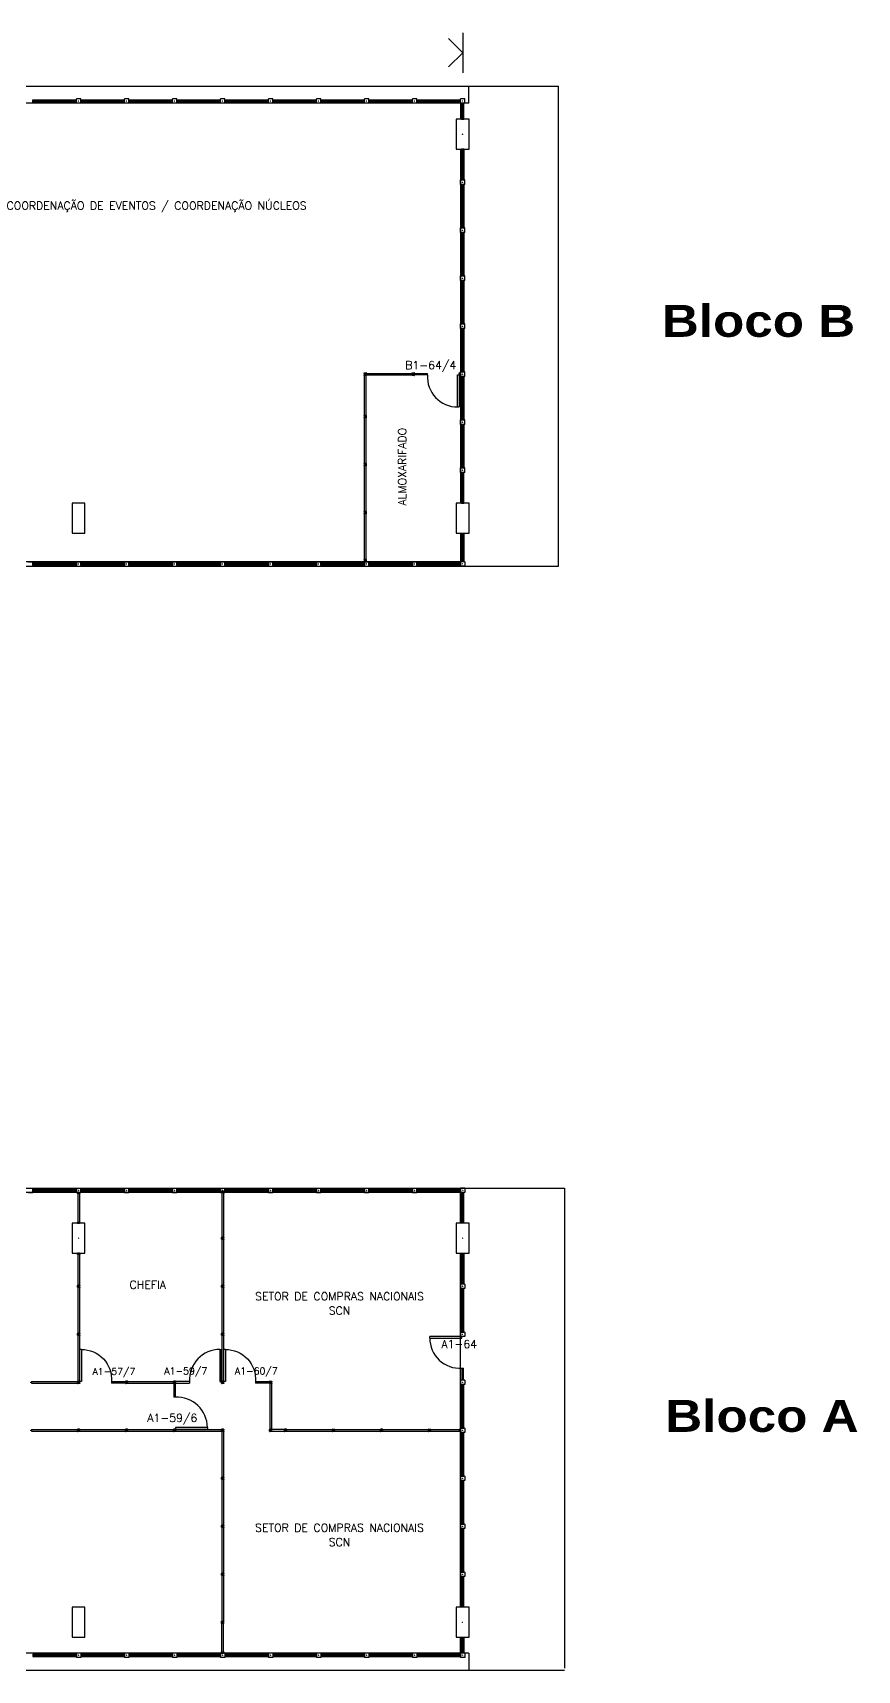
# Model space of a CAD drawing. Extents: x 297.6 to 386.7, y 146.5 to 187.4.
# Drawn here: x 366.1 to 386.7, y 146.48 to 187.41 of the extents above; entities that cross this region are included whole.
import ezdxf
from ezdxf.enums import TextEntityAlignment as Align

# ---------------------------------------------------------------- set-up
doc = ezdxf.new("R2010")
doc.units = 0
doc.header["$MEASUREMENT"] = 0
doc.layers.get('0').update_dxf_attribs({"linetype": 'CONTINUOUS'})
for name, color, linetype in [('DIV', 2, 'CONTINUOUS'), ('ESPECIFICAÇÕES', 2, 'CONTINUOUS'), ('ESQ', 1, 'CONTINUOUS'), ('PILAR', 3, 'CONTINUOUS'), ('PISO', 1, 'CONTINUOUS'), ('PORTA', 2, 'CONTINUOUS'), ('TEXTO', 2, 'CONTINUOUS'), ('TEXTO-CENTRODECUSTO', 2, 'CONTINUOUS'), ('TEXTO-ENDEREÇO', 2, 'CONTINUOUS')]:
    doc.layers.add(name, color=color, linetype=linetype)
doc.styles.add('ARIAL', font='')
doc.styles.add('UNB-100', font='simplex.shx', dxfattribs={"height": 0.2})
doc.styles.add('UNB-100-1', font='simplex.shx', dxfattribs={"height": 0.2})
doc.styles.get('ARIAL').set_extended_font_data('Arial Black')

# ---------------------------------------------------------------- blocks, each defined once
blk = doc.blocks.new('DIVI12')
for p, q in [((-0.004, 0), (0.004, 0)), ((0, 0.004), (0, -0.004)), ((0.025, 0.02), (0.025, -0.02)), ((0.025, 0.02), (1.175, 0.02)), ((1.175, 0.02), (1.175, -0.02)), ((1.204, 0), (1.196, 0)), ((1.2, 0.004), (1.2, -0.004)), ((0.025, -0.02), (1.175, -0.02))]:
    blk.add_line(p, q)
blk = doc.blocks.new('IMONT')
for p, q in [((0, 0.025), (0.02, 0.025)), ((0, 0.025), (0, -0.025)), ((0.02, 0.02), (0.005, 0.02)), ((0.005, 0.02), (0.005, -0.02)), ((0.02, 0.03), (0.02, 0.025)), ((0.02, 0.03), (0.03, 0.03)), ((0.02, -0.02), (0.02, 0.02)), ((0.025, 0.02), (0.025, -0.02)), ((0.025, 0.02), (0.03, 0.02)), ((0.03, 0.03), (0.03, 0.02)), ((0.02, -0.025), (0, -0.025)), ((0.005, -0.02), (0.02, -0.02)), ((0.02, -0.03), (0.02, -0.025)), ((0.03, -0.03), (0.02, -0.03)), ((0.025, -0.02), (0.03, -0.02)), ((0.03, -0.02), (0.03, -0.03))]:
    blk.add_line(p, q)
blk = doc.blocks.new('MONT')
for p, q in [((-0.03, 0.03), (-0.03, 0.02)), ((-0.02, 0.03), (-0.03, 0.03)), ((-0.03, 0.02), (-0.025, 0.02)), ((-0.025, -0.02), (-0.025, 0.02)), ((-0.02, 0.025), (-0.02, 0.03)), ((-0.02, 0.025), (0.02, 0.025)), ((0.02, 0.02), (-0.02, 0.02)), ((-0.02, 0.02), (-0.02, -0.02)), ((-0.004, 0), (0.004, 0)), ((0, 0.004), (0, -0.004)), ((0.02, 0.03), (0.02, 0.025)), ((0.02, 0.03), (0.03, 0.03)), ((0.02, -0.02), (0.02, 0.02)), ((0.025, 0.02), (0.025, -0.02)), ((0.025, 0.02), (0.03, 0.02)), ((0.03, 0.03), (0.03, 0.02)), ((-0.025, -0.02), (-0.03, -0.02)), ((-0.03, -0.02), (-0.03, -0.03)), ((-0.03, -0.03), (-0.02, -0.03)), ((-0.02, -0.02), (0.02, -0.02)), ((0.02, -0.025), (-0.02, -0.025)), ((-0.02, -0.03), (-0.02, -0.025)), ((0.02, -0.03), (0.02, -0.025)), ((0.03, -0.03), (0.02, -0.03)), ((0.025, -0.02), (0.03, -0.02)), ((0.03, -0.02), (0.03, -0.03))]:
    blk.add_line(p, q)
blk = doc.blocks.new('PDDIV12')
at = {"color": 2}
for p, q in [((-0.07, 0.82), (-0.07, 0.02)), ((-0.03, 0.02), (-0.03, 0.82)), ((-0.825, 0.02), (-1.175, 0.02)), ((-0.825, 0.02), (-0.825, -0.02)), ((-0.07, 0.02), (-0.03, 0.02)), ((-0.01, 0), (0.01, 0)), ((0, -0.01), (0, 0.01)), ((-1.175, -0.02), (-0.825, -0.02))]:
    blk.add_line(p, q, dxfattribs=at)
for p, q in [((-0.07, 0.82), (-0.03, 0.82)), ((-1.2, 0), (-1.21, 0)), ((-1.2, 0.01), (-1.2, -0.01)), ((-1.19, 0), (-1.2, 0)), ((-1.175, 0.02), (-1.175, -0.02))]:
    blk.add_line(p, q)
at = {"color": 1}
blk.add_arc((-0.071, 0.065), 0.755, 89.8981, 183.4171, dxfattribs=at)
blk = doc.blocks.new('PEDIV12')
at = {"linetype": 'Continuous', "xscale": -1}
blk.add_blockref('PDDIV12', (0, 0), dxfattribs=at)
blk = doc.blocks.new('DIVPILAB')
for p, q in [((-0.02, 0.4), (-0.02, 1.175)), ((-0.02, 1.175), (0.02, 1.175)), ((-0.004, 1.2), (0.004, 1.2)), ((0, 1.204), (0, 1.196)), ((0.02, 0.4), (0.02, 1.175)), ((-0.02, 0.4), (-0.02, 0.405)), ((-0.02, 0.4), (0.02, 0.4)), ((-0.004, 0), (0.004, 0)), ((0, -0.004), (0, 0.004)), ((0.02, 0.4), (0.02, 0.405))]:
    blk.add_line(p, q)
blk = doc.blocks.new('MTDIV')
for p, q in [((-0.02, 0.746), (0.02, 0.746)), ((-0.02, 0.025), (-0.02, 0.746)), ((-0.004, 0.771), (0.004, 0.771)), ((0, 0.775), (0, 0.767)), ((0.02, 0.025), (0.02, 0.746)), ((-0.02, 0.025), (0.02, 0.025)), ((-0.004, 0), (0.004, 0)), ((0, -0.004), (0, 0.004))]:
    blk.add_line(p, q)
at = {"linetype": 'Continuous', "rotation": 270}
blk.add_blockref('IMONT', (0, 0.771), dxfattribs=at)
blk = doc.blocks.new('ESQDIV')
at = {"linetype": 'Continuous'}
blk.add_blockref('MTDIV', (0, -0.826), dxfattribs=at)

msp = doc.modelspace()

# ---------------------------------------------------------------- linework, layer by layer
at = {"layer": 'DIV'}
for p, q in [((374.435, 178.856), (374.435, 178.896)), ((374.435, 178.896), (375.585, 178.896)), ((375.58, 178.906), (375.59, 178.906)), ((375.58, 178.896), (375.58, 178.906)), ((375.585, 178.896), (375.58, 178.896)), ((375.585, 178.896), (375.585, 178.856)), ((375.59, 178.906), (375.59, 178.901)), ((375.63, 178.901), (375.59, 178.901)), ((375.59, 178.896), (375.63, 178.896)), ((375.59, 178.856), (375.59, 178.896)), ((375.61, 178.856), (375.61, 178.896)), ((375.63, 178.906), (375.63, 178.901)), ((375.64, 178.906), (375.63, 178.906)), ((375.63, 178.896), (375.63, 178.856)), ((375.635, 178.856), (375.635, 178.896)), ((375.635, 178.896), (375.64, 178.896)), ((375.635, 178.896), (375.96, 178.896)), ((375.64, 178.896), (375.64, 178.906)), ((375.96, 178.856), (375.96, 178.896)), ((374.43, 178.851), (374.39, 178.851)), ((374.39, 177.841), (374.39, 178.851)), ((374.43, 178.851), (374.39, 178.851)), ((374.414, 178.876), (374.406, 178.876)), ((374.406, 178.876), (374.414, 178.876)), ((374.414, 178.876), (374.406, 178.876)), ((374.41, 178.88), (374.41, 178.872)), ((374.41, 178.872), (374.41, 178.88)), ((374.41, 178.88), (374.41, 178.872)), ((374.43, 177.841), (374.43, 178.851)), ((374.435, 178.856), (375.585, 178.856)), ((375.58, 178.856), (375.585, 178.856)), ((375.58, 178.846), (375.58, 178.856)), ((375.59, 178.846), (375.58, 178.846)), ((375.63, 178.856), (375.59, 178.856)), ((375.59, 178.851), (375.63, 178.851)), ((375.59, 178.851), (375.59, 178.846)), ((375.63, 178.851), (375.59, 178.851)), ((375.606, 178.876), (375.614, 178.876)), ((375.614, 178.876), (375.606, 178.876)), ((375.61, 178.872), (375.61, 178.88)), ((375.63, 178.846), (375.63, 178.851)), ((375.63, 178.846), (375.64, 178.846)), ((375.635, 178.856), (375.64, 178.856)), ((375.96, 178.856), (375.635, 178.856)), ((375.64, 178.846), (375.64, 178.856)), ((376.715, 178.056), (376.715, 178.856)), ((376.715, 178.856), (376.755, 178.856)), ((376.755, 178.856), (376.755, 178.056)), ((376.775, 178.876), (376.795, 178.876)), ((376.785, 178.886), (376.785, 178.866)), ((376.844, 178.876), (376.836, 178.876)), ((376.84, 178.88), (376.84, 178.872)), ((374.43, 177.841), (374.39, 177.841)), ((374.43, 177.791), (374.39, 177.791)), ((374.414, 177.816), (374.406, 177.816)), ((374.414, 177.816), (374.406, 177.816)), ((374.41, 177.812), (374.41, 177.82)), ((374.41, 177.82), (374.41, 177.812)), ((376.715, 178.056), (376.755, 178.056)), ((376.844, 177.676), (376.836, 177.676)), ((376.84, 177.68), (376.84, 177.672)), ((374.43, 176.591), (374.39, 176.591)), ((374.414, 176.616), (374.406, 176.616)), ((374.41, 176.62), (374.41, 176.612)), ((376.844, 176.476), (376.836, 176.476)), ((376.84, 176.48), (376.84, 176.472)), ((374.43, 175.391), (374.39, 175.391)), ((374.43, 174.191), (374.39, 174.191)), ((367.24, 158.42), (367.24, 158.412)), ((367.22, 158.391), (367.26, 158.391)), ((367.22, 158.391), (367.22, 157.676)), ((367.236, 158.416), (367.244, 158.416)), ((367.26, 158.391), (367.26, 157.676)), ((367.22, 157.676), (367.26, 157.676)), ((367.22, 157.676), (367.26, 157.676)), ((367.236, 157.651), (367.244, 157.651)), ((367.24, 157.647), (367.24, 157.655)), ((370.86, 157.301), (370.82, 157.301)), ((370.86, 157.301), (370.82, 157.301)), ((370.844, 157.276), (370.836, 157.276)), ((370.84, 157.272), (370.84, 157.28)), ((370.86, 156.101), (370.82, 156.101)), ((370.844, 156.076), (370.836, 156.076)), ((370.84, 156.072), (370.84, 156.08)), ((367.26, 154.901), (367.22, 154.901)), ((367.244, 154.876), (367.236, 154.876)), ((367.24, 154.872), (367.24, 154.88)), ((370.86, 154.901), (370.82, 154.901)), ((370.844, 154.876), (370.836, 154.876)), ((370.84, 154.872), (370.84, 154.88)), ((367.26, 153.701), (367.22, 153.701)), ((367.244, 153.676), (367.236, 153.676)), ((367.24, 153.672), (367.24, 153.68)), ((368.46, 153.701), (368.42, 153.701)), ((368.444, 153.676), (368.436, 153.676)), ((368.44, 153.672), (368.44, 153.68)), ((369.66, 153.701), (369.62, 153.701)), ((369.644, 153.676), (369.636, 153.676)), ((369.64, 153.672), (369.64, 153.68)), ((370.86, 153.701), (370.82, 153.701)), ((370.844, 153.676), (370.836, 153.676)), ((370.84, 153.672), (370.84, 153.68)), ((367.26, 152.501), (367.22, 152.501)), ((367.244, 152.476), (367.236, 152.476)), ((367.24, 152.472), (367.24, 152.48)), ((368.46, 152.501), (368.42, 152.501)), ((368.444, 152.476), (368.436, 152.476)), ((368.44, 152.472), (368.44, 152.48)), ((369.66, 152.501), (369.62, 152.501)), ((369.644, 152.476), (369.636, 152.476)), ((369.64, 152.472), (369.64, 152.48)), ((370.86, 152.501), (370.82, 152.501)), ((370.844, 152.476), (370.836, 152.476)), ((370.84, 152.472), (370.84, 152.48)), ((372.434, 152.501), (372.394, 152.501)), ((372.418, 152.476), (372.41, 152.476)), ((372.414, 152.472), (372.414, 152.48)), ((374.834, 152.501), (374.794, 152.501)), ((374.818, 152.476), (374.81, 152.476)), ((374.814, 152.472), (374.814, 152.48)), ((370.86, 151.301), (370.82, 151.301)), ((370.844, 151.276), (370.836, 151.276)), ((370.84, 151.272), (370.84, 151.28)), ((370.86, 150.101), (370.82, 150.101)), ((370.844, 150.076), (370.836, 150.076)), ((370.84, 150.072), (370.84, 150.08)), ((370.86, 148.901), (370.82, 148.901)), ((370.844, 148.876), (370.836, 148.876)), ((370.84, 148.872), (370.84, 148.88)), ((370.82, 146.93), (370.82, 147.651)), ((370.82, 147.651), (370.86, 147.651)), ((370.82, 147.651), (370.86, 147.651)), ((370.836, 147.676), (370.844, 147.676)), ((370.84, 147.68), (370.84, 147.672)), ((370.86, 146.93), (370.86, 147.651))]:
    msp.add_line(p, q, dxfattribs=at)
at = {"layer": 'DIV', "linetype": 'Continuous'}
for p, q in [((370.82, 157.301), (370.86, 157.301)), ((372.384, 152.496), (372.07, 152.496)), ((372.07, 152.456), (372.384, 152.456))]:
    msp.add_line(p, q, dxfattribs=at)
at = {"layer": 'DIV'}
msp.add_arc((376.714, 178.811), 0.755, 176.5829, 270.1019, dxfattribs=at)
at = {"layer": 'ESQ'}
for p, q in [((366.095, 185.672), (366.095, 185.732)), ((366.095, 185.732), (367.185, 185.732)), ((366.095, 185.712), (367.185, 185.712)), ((366.095, 185.692), (367.185, 185.692)), ((366.095, 185.672), (367.185, 185.672)), ((367.295, 185.757), (367.185, 185.757)), ((367.185, 185.647), (367.185, 185.757)), ((367.185, 185.672), (367.185, 185.732)), ((367.295, 185.647), (367.185, 185.647)), ((367.244, 185.702), (367.236, 185.702)), ((367.236, 185.702), (367.244, 185.702)), ((367.24, 185.698), (367.24, 185.706)), ((367.24, 185.698), (367.24, 185.706)), ((367.295, 185.647), (367.295, 185.757)), ((367.295, 185.732), (368.385, 185.732)), ((367.295, 185.672), (367.295, 185.732)), ((367.295, 185.712), (368.385, 185.712)), ((367.295, 185.692), (368.385, 185.692)), ((367.295, 185.672), (368.385, 185.672)), ((368.495, 185.757), (368.385, 185.757)), ((368.385, 185.647), (368.385, 185.757)), ((368.385, 185.672), (368.385, 185.732)), ((368.495, 185.647), (368.385, 185.647)), ((368.436, 185.702), (368.444, 185.702)), ((368.444, 185.702), (368.436, 185.702)), ((368.44, 185.698), (368.44, 185.706)), ((368.44, 185.698), (368.44, 185.706)), ((368.495, 185.647), (368.495, 185.757)), ((368.495, 185.672), (368.495, 185.732)), ((368.495, 185.732), (369.585, 185.732)), ((368.495, 185.712), (369.585, 185.712)), ((368.495, 185.692), (369.585, 185.692)), ((368.495, 185.672), (369.585, 185.672)), ((369.695, 185.757), (369.585, 185.757)), ((369.585, 185.647), (369.585, 185.757)), ((369.585, 185.672), (369.585, 185.732)), ((369.695, 185.647), (369.585, 185.647)), ((369.644, 185.702), (369.636, 185.702)), ((369.636, 185.702), (369.644, 185.702)), ((369.64, 185.698), (369.64, 185.706)), ((369.64, 185.698), (369.64, 185.706)), ((369.695, 185.647), (369.695, 185.757)), ((369.695, 185.672), (369.695, 185.732)), ((369.695, 185.732), (370.785, 185.732)), ((369.695, 185.712), (370.785, 185.712)), ((369.695, 185.692), (370.785, 185.692)), ((369.695, 185.672), (370.785, 185.672)), ((370.895, 185.757), (370.785, 185.757)), ((370.785, 185.647), (370.785, 185.757)), ((370.785, 185.672), (370.785, 185.732)), ((370.895, 185.647), (370.785, 185.647)), ((370.836, 185.702), (370.844, 185.702)), ((370.844, 185.702), (370.836, 185.702)), ((370.84, 185.698), (370.84, 185.706)), ((370.84, 185.698), (370.84, 185.706)), ((370.895, 185.647), (370.895, 185.757)), ((370.895, 185.672), (370.895, 185.732)), ((370.895, 185.732), (371.985, 185.732)), ((370.895, 185.712), (371.985, 185.712)), ((370.895, 185.692), (371.985, 185.692)), ((370.895, 185.672), (371.985, 185.672)), ((372.095, 185.757), (371.985, 185.757)), ((371.985, 185.647), (371.985, 185.757)), ((371.985, 185.672), (371.985, 185.732)), ((372.095, 185.647), (371.985, 185.647)), ((372.036, 185.702), (372.044, 185.702)), ((372.044, 185.702), (372.036, 185.702)), ((372.04, 185.698), (372.04, 185.706)), ((372.04, 185.698), (372.04, 185.706)), ((372.095, 185.647), (372.095, 185.757)), ((372.095, 185.672), (372.095, 185.732)), ((372.095, 185.732), (373.185, 185.732)), ((372.095, 185.712), (373.185, 185.712)), ((372.095, 185.692), (373.185, 185.692)), ((372.095, 185.672), (373.185, 185.672)), ((373.295, 185.757), (373.185, 185.757)), ((373.185, 185.647), (373.185, 185.757)), ((373.185, 185.672), (373.185, 185.732)), ((373.295, 185.647), (373.185, 185.647)), ((373.244, 185.702), (373.236, 185.702)), ((373.236, 185.702), (373.244, 185.702)), ((373.24, 185.698), (373.24, 185.706)), ((373.24, 185.698), (373.24, 185.706)), ((373.295, 185.647), (373.295, 185.757)), ((373.295, 185.732), (374.385, 185.732)), ((373.295, 185.672), (373.295, 185.732)), ((373.295, 185.712), (374.385, 185.712)), ((373.295, 185.692), (374.385, 185.692)), ((373.295, 185.672), (374.385, 185.672)), ((374.495, 185.757), (374.385, 185.757)), ((374.385, 185.647), (374.385, 185.757)), ((374.385, 185.672), (374.385, 185.732)), ((374.495, 185.647), (374.385, 185.647)), ((374.436, 185.702), (374.444, 185.702)), ((374.444, 185.702), (374.436, 185.702)), ((374.44, 185.698), (374.44, 185.706)), ((374.44, 185.698), (374.44, 185.706)), ((374.495, 185.647), (374.495, 185.757)), ((374.495, 185.732), (375.585, 185.732)), ((374.495, 185.672), (374.495, 185.732)), ((374.495, 185.712), (375.585, 185.712)), ((374.495, 185.692), (375.585, 185.692)), ((374.495, 185.672), (375.585, 185.672)), ((375.695, 185.757), (375.585, 185.757)), ((375.585, 185.647), (375.585, 185.757)), ((375.585, 185.672), (375.585, 185.732)), ((375.695, 185.647), (375.585, 185.647)), ((375.644, 185.702), (375.636, 185.702)), ((375.636, 185.702), (375.644, 185.702)), ((375.64, 185.698), (375.64, 185.706)), ((375.64, 185.698), (375.64, 185.706)), ((375.695, 185.647), (375.695, 185.757)), ((375.695, 185.672), (375.695, 185.732)), ((375.695, 185.732), (376.785, 185.732)), ((375.695, 185.712), (376.785, 185.712)), ((375.695, 185.692), (376.785, 185.692)), ((375.695, 185.672), (376.785, 185.672)), ((376.895, 185.757), (376.785, 185.757)), ((376.785, 185.647), (376.785, 185.757)), ((376.785, 185.672), (376.785, 185.732)), ((376.895, 185.647), (376.785, 185.647)), ((376.81, 185.251), (376.81, 185.647)), ((376.87, 185.647), (376.81, 185.647)), ((376.83, 185.251), (376.83, 185.647)), ((376.844, 185.702), (376.836, 185.702)), ((376.844, 185.702), (376.836, 185.702)), ((376.84, 185.698), (376.84, 185.706)), ((376.84, 185.705), (376.84, 185.698)), ((376.85, 185.251), (376.85, 185.647)), ((376.87, 185.251), (376.87, 185.647)), ((376.895, 185.647), (376.895, 185.757)), ((376.81, 185.251), (376.87, 185.251)), ((376.836, 184.876), (376.844, 184.876)), ((376.844, 184.876), (376.836, 184.876)), ((376.84, 184.88), (376.84, 184.872)), ((376.84, 184.872), (376.84, 184.88)), ((376.81, 184.501), (376.81, 183.731)), ((376.87, 184.501), (376.81, 184.501)), ((376.83, 184.501), (376.83, 183.731)), ((376.85, 184.501), (376.85, 183.731)), ((376.87, 184.501), (376.87, 183.731)), ((376.895, 183.731), (376.785, 183.731)), ((376.785, 183.621), (376.785, 183.731)), ((376.895, 183.621), (376.785, 183.621)), ((376.81, 183.731), (376.87, 183.731)), ((376.81, 183.621), (376.81, 182.531)), ((376.81, 183.621), (376.87, 183.621)), ((376.83, 183.621), (376.83, 182.531)), ((376.836, 183.676), (376.844, 183.676)), ((376.836, 183.676), (376.844, 183.676)), ((376.84, 183.672), (376.84, 183.68)), ((376.84, 183.68), (376.84, 183.672)), ((376.85, 183.621), (376.85, 182.531)), ((376.87, 183.621), (376.87, 182.531)), ((376.895, 183.621), (376.895, 183.731)), ((376.895, 182.531), (376.785, 182.531)), ((376.785, 182.421), (376.785, 182.531)), ((376.895, 182.421), (376.785, 182.421)), ((376.81, 182.531), (376.87, 182.531)), ((376.81, 182.421), (376.81, 181.331)), ((376.81, 182.421), (376.87, 182.421)), ((376.83, 182.421), (376.83, 181.331)), ((376.836, 182.476), (376.844, 182.476)), ((376.836, 182.476), (376.844, 182.476)), ((376.84, 182.472), (376.84, 182.48)), ((376.84, 182.48), (376.84, 182.472)), ((376.85, 182.421), (376.85, 181.331)), ((376.87, 182.421), (376.87, 181.331)), ((376.895, 182.421), (376.895, 182.531)), ((376.895, 181.331), (376.785, 181.331)), ((376.785, 181.221), (376.785, 181.331)), ((376.895, 181.221), (376.785, 181.221)), ((376.81, 181.331), (376.87, 181.331)), ((376.81, 181.221), (376.81, 180.131)), ((376.81, 181.221), (376.87, 181.221)), ((376.83, 181.221), (376.83, 180.131)), ((376.836, 181.276), (376.844, 181.276)), ((376.836, 181.276), (376.844, 181.276)), ((376.84, 181.272), (376.84, 181.28)), ((376.84, 181.28), (376.84, 181.272)), ((376.85, 181.221), (376.85, 180.131)), ((376.87, 181.221), (376.87, 180.131)), ((376.895, 181.221), (376.895, 181.331)), ((376.895, 180.131), (376.785, 180.131)), ((376.785, 180.021), (376.785, 180.131)), ((376.81, 180.131), (376.87, 180.131)), ((376.895, 180.021), (376.895, 180.131)), ((376.895, 180.021), (376.785, 180.021)), ((376.81, 180.021), (376.81, 178.931)), ((376.81, 180.021), (376.87, 180.021)), ((376.83, 180.021), (376.83, 178.931)), ((376.836, 180.076), (376.844, 180.076)), ((376.836, 180.076), (376.844, 180.076)), ((376.84, 180.08), (376.84, 180.072)), ((376.84, 180.072), (376.84, 180.08)), ((376.85, 180.021), (376.85, 178.931)), ((376.87, 180.021), (376.87, 178.931)), ((376.895, 178.931), (376.785, 178.931)), ((376.785, 178.821), (376.785, 178.931)), ((376.81, 178.931), (376.87, 178.931)), ((376.895, 178.821), (376.895, 178.931)), ((376.895, 178.821), (376.785, 178.821)), ((376.81, 178.821), (376.81, 177.731)), ((376.81, 178.821), (376.87, 178.821)), ((376.83, 178.821), (376.83, 177.731)), ((376.836, 178.876), (376.844, 178.876)), ((376.836, 178.876), (376.844, 178.876)), ((376.84, 178.872), (376.84, 178.88)), ((376.84, 178.88), (376.84, 178.872)), ((376.85, 178.821), (376.85, 177.731)), ((376.87, 178.821), (376.87, 177.731)), ((376.895, 177.731), (376.785, 177.731)), ((376.785, 177.621), (376.785, 177.731)), ((376.81, 177.731), (376.87, 177.731)), ((376.836, 177.676), (376.844, 177.676)), ((376.836, 177.676), (376.844, 177.676)), ((376.84, 177.672), (376.84, 177.68)), ((376.84, 177.68), (376.84, 177.672)), ((376.895, 177.621), (376.895, 177.731)), ((376.895, 177.621), (376.785, 177.621)), ((376.81, 177.621), (376.81, 176.531)), ((376.81, 177.621), (376.87, 177.621)), ((376.83, 177.621), (376.83, 176.531)), ((376.85, 177.621), (376.85, 176.531)), ((376.87, 177.621), (376.87, 176.531)), ((376.895, 176.531), (376.785, 176.531)), ((376.785, 176.421), (376.785, 176.531)), ((376.81, 176.531), (376.87, 176.531)), ((376.844, 176.476), (376.836, 176.476)), ((376.836, 176.476), (376.844, 176.476)), ((376.84, 176.48), (376.84, 176.472)), ((376.84, 176.472), (376.84, 176.48)), ((376.895, 176.421), (376.895, 176.531)), ((376.895, 176.421), (376.785, 176.421)), ((376.81, 175.651), (376.81, 176.421)), ((376.87, 176.421), (376.81, 176.421)), ((376.83, 175.651), (376.83, 176.421)), ((376.85, 175.651), (376.85, 176.421)), ((376.87, 175.651), (376.87, 176.421)), ((376.81, 175.651), (376.87, 175.651)), ((376.81, 174.901), (376.87, 174.901)), ((376.81, 174.901), (376.81, 174.186)), ((376.83, 174.901), (376.83, 174.186)), ((376.85, 174.901), (376.85, 174.186)), ((376.87, 174.901), (376.87, 174.186)), ((365.986, 174.186), (366.096, 174.186)), ((365.986, 174.076), (366.096, 174.076)), ((366.095, 174.101), (366.095, 174.161)), ((366.095, 174.161), (367.185, 174.161)), ((366.095, 174.141), (367.185, 174.141)), ((366.095, 174.121), (367.185, 174.121)), ((366.095, 174.101), (367.185, 174.101)), ((366.096, 174.186), (366.096, 174.076)), ((367.185, 174.101), (367.185, 174.161)), ((367.186, 174.186), (367.296, 174.186)), ((367.186, 174.186), (367.186, 174.076)), ((367.186, 174.076), (367.296, 174.076)), ((367.244, 174.131), (367.236, 174.131)), ((367.236, 174.131), (367.244, 174.131)), ((367.24, 174.127), (367.24, 174.135)), ((367.24, 174.127), (367.24, 174.135)), ((367.295, 174.161), (368.385, 174.161)), ((367.295, 174.101), (367.295, 174.161)), ((367.295, 174.141), (368.385, 174.141)), ((367.295, 174.121), (368.385, 174.121)), ((367.295, 174.101), (368.385, 174.101)), ((367.296, 174.186), (367.296, 174.076)), ((368.385, 174.101), (368.385, 174.161)), ((368.386, 174.186), (368.496, 174.186)), ((368.386, 174.186), (368.386, 174.076)), ((368.386, 174.076), (368.496, 174.076)), ((368.436, 174.131), (368.444, 174.131)), ((368.444, 174.131), (368.436, 174.131)), ((368.44, 174.127), (368.44, 174.135)), ((368.44, 174.127), (368.44, 174.135)), ((368.495, 174.101), (368.495, 174.161)), ((368.495, 174.161), (369.585, 174.161)), ((368.495, 174.141), (369.585, 174.141)), ((368.495, 174.121), (369.585, 174.121)), ((368.495, 174.101), (369.585, 174.101)), ((368.496, 174.186), (368.496, 174.076)), ((369.585, 174.101), (369.585, 174.161)), ((369.586, 174.186), (369.696, 174.186)), ((369.586, 174.186), (369.586, 174.076)), ((369.586, 174.076), (369.696, 174.076)), ((369.644, 174.131), (369.636, 174.131)), ((369.636, 174.131), (369.644, 174.131)), ((369.64, 174.127), (369.64, 174.135)), ((369.64, 174.127), (369.64, 174.135)), ((369.695, 174.101), (369.695, 174.161)), ((369.695, 174.161), (370.785, 174.161)), ((369.695, 174.141), (370.785, 174.141)), ((369.695, 174.121), (370.785, 174.121)), ((369.695, 174.101), (370.785, 174.101)), ((369.696, 174.186), (369.696, 174.076)), ((370.785, 174.101), (370.785, 174.161)), ((370.786, 174.186), (370.896, 174.186)), ((370.786, 174.186), (370.786, 174.076)), ((370.786, 174.076), (370.896, 174.076)), ((370.836, 174.131), (370.844, 174.131)), ((370.844, 174.131), (370.836, 174.131)), ((370.84, 174.127), (370.84, 174.135)), ((370.84, 174.127), (370.84, 174.135)), ((370.895, 174.101), (370.895, 174.161)), ((370.895, 174.161), (371.985, 174.161)), ((370.895, 174.141), (371.985, 174.141)), ((370.895, 174.121), (371.985, 174.121)), ((370.895, 174.101), (371.985, 174.101)), ((370.896, 174.186), (370.896, 174.076)), ((371.985, 174.101), (371.985, 174.161)), ((371.986, 174.186), (372.096, 174.186)), ((371.986, 174.186), (371.986, 174.076)), ((371.986, 174.076), (372.096, 174.076)), ((372.036, 174.131), (372.044, 174.131)), ((372.044, 174.131), (372.036, 174.131)), ((372.04, 174.127), (372.04, 174.135)), ((372.04, 174.127), (372.04, 174.135)), ((372.095, 174.101), (372.095, 174.161)), ((372.095, 174.161), (373.185, 174.161)), ((372.095, 174.141), (373.185, 174.141)), ((372.095, 174.121), (373.185, 174.121)), ((372.095, 174.101), (373.185, 174.101)), ((372.096, 174.186), (372.096, 174.076)), ((373.185, 174.101), (373.185, 174.161)), ((373.186, 174.186), (373.296, 174.186)), ((373.186, 174.186), (373.186, 174.076)), ((373.186, 174.076), (373.296, 174.076)), ((373.244, 174.131), (373.236, 174.131)), ((373.236, 174.131), (373.244, 174.131)), ((373.24, 174.127), (373.24, 174.135)), ((373.24, 174.127), (373.24, 174.135)), ((373.295, 174.161), (374.385, 174.161)), ((373.295, 174.101), (373.295, 174.161)), ((373.295, 174.141), (374.385, 174.141)), ((373.295, 174.121), (374.385, 174.121)), ((373.295, 174.101), (374.385, 174.101)), ((373.296, 174.186), (373.296, 174.076)), ((374.385, 174.101), (374.385, 174.161)), ((374.386, 174.186), (374.496, 174.186)), ((374.386, 174.186), (374.386, 174.076)), ((374.386, 174.076), (374.496, 174.076)), ((374.436, 174.131), (374.444, 174.131)), ((374.444, 174.131), (374.436, 174.131)), ((374.44, 174.127), (374.44, 174.135)), ((374.44, 174.127), (374.44, 174.135)), ((374.495, 174.161), (375.585, 174.161)), ((374.495, 174.101), (374.495, 174.161)), ((374.495, 174.141), (375.585, 174.141)), ((374.495, 174.121), (375.585, 174.121)), ((374.495, 174.101), (375.585, 174.101)), ((374.496, 174.186), (374.496, 174.076)), ((375.585, 174.101), (375.585, 174.161)), ((375.586, 174.186), (375.696, 174.186)), ((375.586, 174.186), (375.586, 174.076)), ((375.586, 174.076), (375.696, 174.076)), ((375.644, 174.131), (375.636, 174.131)), ((375.636, 174.131), (375.644, 174.131)), ((375.64, 174.127), (375.64, 174.135)), ((375.64, 174.127), (375.64, 174.135)), ((375.695, 174.101), (375.695, 174.161)), ((375.695, 174.161), (376.785, 174.161)), ((375.695, 174.141), (376.785, 174.141)), ((375.695, 174.121), (376.785, 174.121)), ((375.695, 174.101), (376.785, 174.101)), ((375.696, 174.186), (375.696, 174.076)), ((376.895, 174.186), (376.785, 174.186)), ((376.785, 174.186), (376.785, 174.076)), ((376.785, 174.101), (376.785, 174.161)), ((376.895, 174.076), (376.785, 174.076)), ((376.87, 174.186), (376.81, 174.186)), ((376.844, 174.131), (376.836, 174.131)), ((376.844, 174.131), (376.836, 174.131)), ((376.84, 174.127), (376.84, 174.135)), ((376.84, 174.127), (376.84, 174.135)), ((376.895, 174.186), (376.895, 174.076)), ((365.986, 158.526), (366.096, 158.526)), ((366.096, 158.416), (366.096, 158.526)), ((366.096, 158.501), (366.096, 158.441)), ((366.096, 158.501), (367.186, 158.501)), ((366.096, 158.481), (367.186, 158.481)), ((366.096, 158.461), (367.186, 158.461)), ((366.096, 158.441), (367.186, 158.441)), ((367.186, 158.526), (367.296, 158.526)), ((367.186, 158.416), (367.186, 158.526)), ((367.186, 158.501), (367.186, 158.441)), ((367.245, 158.471), (367.237, 158.471)), ((367.237, 158.471), (367.245, 158.471)), ((367.241, 158.475), (367.241, 158.467)), ((367.241, 158.475), (367.241, 158.467)), ((367.296, 158.416), (367.296, 158.526)), ((367.296, 158.501), (368.386, 158.501)), ((367.296, 158.501), (367.296, 158.441)), ((367.296, 158.481), (368.386, 158.481)), ((367.296, 158.461), (368.386, 158.461)), ((367.296, 158.441), (368.386, 158.441)), ((368.386, 158.526), (368.496, 158.526)), ((368.386, 158.416), (368.386, 158.526)), ((368.386, 158.501), (368.386, 158.441)), ((368.437, 158.471), (368.445, 158.471)), ((368.445, 158.471), (368.437, 158.471)), ((368.441, 158.475), (368.441, 158.467)), ((368.441, 158.475), (368.441, 158.467)), ((368.496, 158.416), (368.496, 158.526)), ((368.496, 158.501), (368.496, 158.441)), ((368.496, 158.501), (369.586, 158.501)), ((368.496, 158.481), (369.586, 158.481)), ((368.496, 158.461), (369.586, 158.461)), ((368.496, 158.441), (369.586, 158.441)), ((369.586, 158.526), (369.696, 158.526)), ((369.586, 158.416), (369.586, 158.526)), ((369.586, 158.501), (369.586, 158.441)), ((369.645, 158.471), (369.637, 158.471)), ((369.637, 158.471), (369.645, 158.471)), ((369.641, 158.475), (369.641, 158.467)), ((369.641, 158.475), (369.641, 158.467)), ((369.696, 158.416), (369.696, 158.526)), ((369.696, 158.501), (369.696, 158.441)), ((369.696, 158.501), (370.786, 158.501)), ((369.696, 158.481), (370.786, 158.481)), ((369.696, 158.461), (370.786, 158.461)), ((369.696, 158.441), (370.786, 158.441)), ((370.786, 158.526), (370.896, 158.526)), ((370.786, 158.416), (370.786, 158.526)), ((370.786, 158.501), (370.786, 158.441)), ((370.837, 158.471), (370.845, 158.471)), ((370.845, 158.471), (370.837, 158.471)), ((370.841, 158.475), (370.841, 158.467)), ((370.841, 158.475), (370.841, 158.467)), ((370.896, 158.416), (370.896, 158.526)), ((370.896, 158.501), (370.896, 158.441)), ((370.896, 158.501), (371.986, 158.501)), ((370.896, 158.481), (371.986, 158.481)), ((370.896, 158.461), (371.986, 158.461)), ((370.896, 158.441), (371.986, 158.441)), ((371.986, 158.526), (372.096, 158.526)), ((371.986, 158.416), (371.986, 158.526)), ((371.986, 158.501), (371.986, 158.441)), ((372.037, 158.471), (372.045, 158.471)), ((372.045, 158.471), (372.037, 158.471)), ((372.041, 158.475), (372.041, 158.467)), ((372.041, 158.475), (372.041, 158.467)), ((372.096, 158.416), (372.096, 158.526)), ((372.096, 158.501), (372.096, 158.441)), ((372.096, 158.501), (373.186, 158.501)), ((372.096, 158.481), (373.186, 158.481)), ((372.096, 158.461), (373.186, 158.461)), ((372.096, 158.441), (373.186, 158.441)), ((373.186, 158.526), (373.296, 158.526)), ((373.186, 158.416), (373.186, 158.526)), ((373.186, 158.501), (373.186, 158.441)), ((373.245, 158.471), (373.237, 158.471)), ((373.237, 158.471), (373.245, 158.471)), ((373.241, 158.475), (373.241, 158.467)), ((373.241, 158.475), (373.241, 158.467)), ((373.296, 158.416), (373.296, 158.526)), ((373.296, 158.501), (374.386, 158.501)), ((373.296, 158.501), (373.296, 158.441)), ((373.296, 158.481), (374.386, 158.481)), ((373.296, 158.461), (374.386, 158.461)), ((373.296, 158.441), (374.386, 158.441)), ((374.386, 158.526), (374.496, 158.526)), ((374.386, 158.416), (374.386, 158.526)), ((374.386, 158.501), (374.386, 158.441)), ((374.437, 158.471), (374.445, 158.471)), ((374.445, 158.471), (374.437, 158.471)), ((374.441, 158.475), (374.441, 158.467)), ((374.441, 158.475), (374.441, 158.467)), ((374.496, 158.416), (374.496, 158.526)), ((374.496, 158.501), (375.586, 158.501)), ((374.496, 158.501), (374.496, 158.441)), ((374.496, 158.481), (375.586, 158.481)), ((374.496, 158.461), (375.586, 158.461)), ((374.496, 158.441), (375.586, 158.441)), ((375.586, 158.526), (375.696, 158.526)), ((375.586, 158.416), (375.586, 158.526)), ((375.586, 158.501), (375.586, 158.441)), ((375.645, 158.471), (375.637, 158.471)), ((375.637, 158.471), (375.645, 158.471)), ((375.641, 158.475), (375.641, 158.467)), ((375.641, 158.475), (375.641, 158.467)), ((375.696, 158.416), (375.696, 158.526)), ((375.696, 158.501), (375.696, 158.441)), ((375.696, 158.501), (376.786, 158.501)), ((375.696, 158.481), (376.786, 158.481)), ((375.696, 158.461), (376.786, 158.461)), ((375.696, 158.441), (376.786, 158.441)), ((376.895, 158.526), (376.785, 158.526)), ((376.785, 158.526), (376.785, 158.416)), ((376.786, 158.501), (376.786, 158.441)), ((376.845, 158.471), (376.837, 158.471)), ((376.841, 158.475), (376.841, 158.467)), ((376.895, 158.526), (376.895, 158.416)), ((365.986, 158.416), (366.096, 158.416)), ((367.186, 158.416), (367.296, 158.416)), ((367.27, 158.416), (367.21, 158.416)), ((368.386, 158.416), (368.496, 158.416)), ((369.586, 158.416), (369.696, 158.416)), ((370.786, 158.416), (370.896, 158.416)), ((371.986, 158.416), (372.096, 158.416)), ((373.186, 158.416), (373.296, 158.416)), ((374.386, 158.416), (374.496, 158.416)), ((375.586, 158.416), (375.696, 158.416)), ((376.895, 158.416), (376.785, 158.416)), ((376.81, 158.416), (376.87, 158.416)), ((376.87, 157.651), (376.81, 157.651)), ((376.844, 157.276), (376.836, 157.276)), ((376.84, 157.28), (376.84, 157.272)), ((376.81, 156.901), (376.87, 156.901)), ((376.81, 156.901), (376.81, 156.131)), ((376.83, 156.901), (376.83, 156.131)), ((376.85, 156.901), (376.85, 156.131)), ((376.87, 156.901), (376.87, 156.131)), ((376.895, 156.131), (376.785, 156.131)), ((376.785, 156.131), (376.785, 156.021)), ((376.895, 156.021), (376.785, 156.021)), ((376.87, 156.131), (376.81, 156.131)), ((376.81, 154.931), (376.81, 156.021)), ((376.81, 156.021), (376.87, 156.021)), ((376.83, 154.931), (376.83, 156.021)), ((376.836, 156.076), (376.844, 156.076)), ((376.844, 156.076), (376.836, 156.076)), ((376.84, 156.08), (376.84, 156.072)), ((376.84, 156.072), (376.84, 156.08)), ((376.85, 154.931), (376.85, 156.021)), ((376.87, 154.931), (376.87, 156.021)), ((376.895, 156.131), (376.895, 156.021)), ((376.895, 154.931), (376.785, 154.931)), ((376.785, 154.931), (376.785, 154.821)), ((376.895, 154.821), (376.785, 154.821)), ((376.81, 154.931), (376.87, 154.931)), ((376.836, 154.876), (376.844, 154.876)), ((376.84, 154.872), (376.84, 154.88)), ((376.895, 154.931), (376.895, 154.821)), ((376.895, 153.731), (376.785, 153.731)), ((376.785, 153.731), (376.785, 153.621)), ((376.895, 153.621), (376.785, 153.621)), ((376.81, 152.531), (376.81, 153.621)), ((376.81, 153.621), (376.87, 153.621)), ((376.83, 152.531), (376.83, 153.621)), ((376.836, 153.676), (376.844, 153.676)), ((376.84, 153.68), (376.84, 153.672)), ((376.85, 152.531), (376.85, 153.621)), ((376.87, 152.531), (376.87, 153.621)), ((376.895, 153.731), (376.895, 153.621)), ((376.895, 152.531), (376.785, 152.531)), ((376.785, 152.531), (376.785, 152.421)), ((376.895, 152.421), (376.785, 152.421)), ((376.81, 152.531), (376.87, 152.531)), ((376.81, 151.331), (376.81, 152.421)), ((376.81, 152.421), (376.87, 152.421)), ((376.83, 151.331), (376.83, 152.421)), ((376.836, 152.476), (376.844, 152.476)), ((376.836, 152.476), (376.844, 152.476)), ((376.84, 152.48), (376.84, 152.472)), ((376.84, 152.472), (376.84, 152.48)), ((376.85, 151.331), (376.85, 152.421)), ((376.87, 151.331), (376.87, 152.421)), ((376.895, 152.531), (376.895, 152.421)), ((376.785, 151.331), (376.785, 151.221)), ((376.895, 151.331), (376.785, 151.331)), ((376.895, 151.221), (376.785, 151.221)), ((376.81, 151.331), (376.87, 151.331)), ((376.81, 150.131), (376.81, 151.221)), ((376.81, 151.221), (376.87, 151.221)), ((376.83, 150.131), (376.83, 151.221)), ((376.836, 151.276), (376.844, 151.276)), ((376.836, 151.276), (376.844, 151.276)), ((376.84, 151.272), (376.84, 151.28)), ((376.84, 151.28), (376.84, 151.272)), ((376.85, 150.131), (376.85, 151.221)), ((376.87, 150.131), (376.87, 151.221)), ((376.895, 151.331), (376.895, 151.221)), ((376.895, 150.131), (376.785, 150.131)), ((376.785, 150.131), (376.785, 150.021)), ((376.895, 150.021), (376.785, 150.021)), ((376.81, 150.131), (376.87, 150.131)), ((376.81, 148.931), (376.81, 150.021)), ((376.81, 150.021), (376.87, 150.021)), ((376.83, 148.931), (376.83, 150.021)), ((376.836, 150.076), (376.844, 150.076)), ((376.836, 150.076), (376.844, 150.076)), ((376.84, 150.072), (376.84, 150.08)), ((376.84, 150.08), (376.84, 150.072)), ((376.85, 148.931), (376.85, 150.021)), ((376.87, 148.931), (376.87, 150.021)), ((376.895, 150.131), (376.895, 150.021)), ((376.895, 148.931), (376.785, 148.931)), ((376.785, 148.931), (376.785, 148.821)), ((376.895, 148.821), (376.785, 148.821)), ((376.81, 148.931), (376.87, 148.931)), ((376.81, 148.051), (376.81, 148.821)), ((376.81, 148.821), (376.87, 148.821)), ((376.83, 148.051), (376.83, 148.821)), ((376.836, 148.876), (376.844, 148.876)), ((376.836, 148.876), (376.844, 148.876)), ((376.84, 148.872), (376.84, 148.88)), ((376.84, 148.88), (376.84, 148.872)), ((376.85, 148.051), (376.85, 148.821)), ((376.87, 148.051), (376.87, 148.821)), ((376.895, 148.931), (376.895, 148.821)), ((376.87, 148.051), (376.81, 148.051)), ((376.836, 147.676), (376.844, 147.676)), ((376.84, 147.672), (376.84, 147.68)), ((376.81, 147.301), (376.81, 146.905)), ((376.81, 147.301), (376.87, 147.301)), ((376.83, 147.301), (376.83, 146.905)), ((376.85, 147.301), (376.85, 146.905)), ((376.87, 147.301), (376.87, 146.905)), ((366.095, 146.88), (366.095, 146.82)), ((366.095, 146.88), (367.185, 146.88)), ((366.095, 146.86), (367.185, 146.86)), ((366.095, 146.84), (367.185, 146.84)), ((366.095, 146.82), (367.185, 146.82)), ((367.295, 146.905), (367.185, 146.905)), ((367.185, 146.905), (367.185, 146.795)), ((367.185, 146.88), (367.185, 146.82)), ((367.295, 146.795), (367.185, 146.795)), ((367.244, 146.85), (367.236, 146.85)), ((367.236, 146.85), (367.244, 146.85)), ((367.24, 146.854), (367.24, 146.846)), ((367.24, 146.854), (367.24, 146.846)), ((367.295, 146.905), (367.295, 146.795)), ((367.295, 146.88), (368.385, 146.88)), ((367.295, 146.88), (367.295, 146.82)), ((367.295, 146.86), (368.385, 146.86)), ((367.295, 146.84), (368.385, 146.84)), ((367.295, 146.82), (368.385, 146.82)), ((368.495, 146.905), (368.385, 146.905)), ((368.385, 146.905), (368.385, 146.795)), ((368.385, 146.88), (368.385, 146.82)), ((368.495, 146.795), (368.385, 146.795)), ((368.436, 146.85), (368.444, 146.85)), ((368.444, 146.85), (368.436, 146.85)), ((368.44, 146.854), (368.44, 146.846)), ((368.44, 146.854), (368.44, 146.846)), ((368.495, 146.905), (368.495, 146.795)), ((368.495, 146.88), (368.495, 146.82)), ((368.495, 146.88), (369.585, 146.88)), ((368.495, 146.86), (369.585, 146.86)), ((368.495, 146.84), (369.585, 146.84)), ((368.495, 146.82), (369.585, 146.82)), ((369.695, 146.905), (369.585, 146.905)), ((369.585, 146.905), (369.585, 146.795)), ((369.585, 146.88), (369.585, 146.82)), ((369.695, 146.795), (369.585, 146.795)), ((369.644, 146.85), (369.636, 146.85)), ((369.636, 146.85), (369.644, 146.85)), ((369.64, 146.854), (369.64, 146.846)), ((369.64, 146.854), (369.64, 146.846)), ((369.695, 146.905), (369.695, 146.795)), ((369.695, 146.88), (369.695, 146.82)), ((369.695, 146.88), (370.785, 146.88)), ((369.695, 146.86), (370.785, 146.86)), ((369.695, 146.84), (370.785, 146.84)), ((369.695, 146.82), (370.785, 146.82)), ((370.895, 146.905), (370.785, 146.905)), ((370.785, 146.905), (370.785, 146.795)), ((370.785, 146.88), (370.785, 146.82)), ((370.895, 146.795), (370.785, 146.795)), ((370.836, 146.85), (370.844, 146.85)), ((370.844, 146.85), (370.836, 146.85)), ((370.84, 146.854), (370.84, 146.846)), ((370.84, 146.854), (370.84, 146.846)), ((370.895, 146.905), (370.895, 146.795)), ((370.895, 146.88), (370.895, 146.82)), ((370.895, 146.88), (371.985, 146.88)), ((370.895, 146.86), (371.985, 146.86)), ((370.895, 146.84), (371.985, 146.84)), ((370.895, 146.82), (371.985, 146.82)), ((372.095, 146.905), (371.985, 146.905)), ((371.985, 146.905), (371.985, 146.795)), ((371.985, 146.88), (371.985, 146.82)), ((372.095, 146.795), (371.985, 146.795)), ((372.036, 146.85), (372.044, 146.85)), ((372.044, 146.85), (372.036, 146.85)), ((372.04, 146.854), (372.04, 146.846)), ((372.04, 146.854), (372.04, 146.846)), ((372.095, 146.905), (372.095, 146.795)), ((372.095, 146.88), (372.095, 146.82)), ((372.095, 146.88), (373.185, 146.88)), ((372.095, 146.86), (373.185, 146.86)), ((372.095, 146.84), (373.185, 146.84)), ((372.095, 146.82), (373.185, 146.82)), ((373.295, 146.905), (373.185, 146.905)), ((373.185, 146.905), (373.185, 146.795)), ((373.185, 146.88), (373.185, 146.82)), ((373.295, 146.795), (373.185, 146.795)), ((373.244, 146.85), (373.236, 146.85)), ((373.236, 146.85), (373.244, 146.85)), ((373.24, 146.854), (373.24, 146.846)), ((373.24, 146.854), (373.24, 146.846)), ((373.295, 146.905), (373.295, 146.795)), ((373.295, 146.88), (374.385, 146.88)), ((373.295, 146.88), (373.295, 146.82)), ((373.295, 146.86), (374.385, 146.86)), ((373.295, 146.84), (374.385, 146.84)), ((373.295, 146.82), (374.385, 146.82)), ((374.495, 146.905), (374.385, 146.905)), ((374.385, 146.905), (374.385, 146.795)), ((374.385, 146.88), (374.385, 146.82)), ((374.495, 146.795), (374.385, 146.795)), ((374.436, 146.85), (374.444, 146.85)), ((374.444, 146.85), (374.436, 146.85)), ((374.44, 146.854), (374.44, 146.846)), ((374.44, 146.854), (374.44, 146.846)), ((374.495, 146.905), (374.495, 146.795)), ((374.495, 146.88), (375.585, 146.88)), ((374.495, 146.88), (374.495, 146.82)), ((374.495, 146.86), (375.585, 146.86)), ((374.495, 146.84), (375.585, 146.84)), ((374.495, 146.82), (375.585, 146.82)), ((375.695, 146.905), (375.585, 146.905)), ((375.585, 146.905), (375.585, 146.795)), ((375.585, 146.88), (375.585, 146.82)), ((375.695, 146.795), (375.585, 146.795)), ((375.644, 146.85), (375.636, 146.85)), ((375.636, 146.85), (375.644, 146.85)), ((375.64, 146.854), (375.64, 146.846)), ((375.64, 146.854), (375.64, 146.846)), ((375.695, 146.905), (375.695, 146.795)), ((375.695, 146.88), (375.695, 146.82)), ((375.695, 146.88), (376.785, 146.88)), ((375.695, 146.86), (376.785, 146.86)), ((375.695, 146.84), (376.785, 146.84)), ((375.695, 146.82), (376.785, 146.82)), ((376.895, 146.905), (376.785, 146.905)), ((376.785, 146.905), (376.785, 146.795)), ((376.785, 146.88), (376.785, 146.82)), ((376.895, 146.795), (376.785, 146.795)), ((376.844, 146.85), (376.836, 146.85)), ((376.844, 146.85), (376.836, 146.85)), ((376.84, 146.854), (376.84, 146.846)), ((376.84, 146.847), (376.84, 146.854)), ((376.895, 146.905), (376.895, 146.795))]:
    msp.add_line(p, q, dxfattribs=at)
at = {"layer": 'ESQ', "linetype": 'Continuous'}
for p, q in [((376.785, 174.186), (360.096, 174.186)), ((376.785, 158.416), (338.496, 158.416)), ((376.785, 157.651), (376.785, 158.416)), ((376.81, 157.651), (376.81, 158.416)), ((376.83, 157.651), (376.83, 158.416)), ((376.85, 157.651), (376.85, 158.416)), ((376.87, 157.651), (376.87, 158.416)), ((376.785, 148.051), (376.785, 156.901)), ((376.785, 146.905), (376.785, 147.301))]:
    msp.add_line(p, q, dxfattribs=at)
at = {"layer": 'PILAR'}
for p, q in [((377, 185.251), (376.68, 185.251)), ((376.68, 185.251), (376.68, 184.501)), ((377, 184.501), (377, 185.251)), ((376.68, 184.501), (377, 184.501)), ((367.4, 175.651), (367.08, 175.651)), ((367.08, 175.651), (367.08, 174.901)), ((367.4, 174.901), (367.4, 175.651)), ((377, 175.651), (376.68, 175.651)), ((376.68, 175.651), (376.68, 174.901)), ((377, 174.901), (377, 175.651)), ((367.08, 174.901), (367.4, 174.901)), ((376.68, 174.901), (377, 174.901)), ((367.4, 157.651), (367.08, 157.651)), ((367.08, 157.651), (367.08, 156.901)), ((367.4, 156.901), (367.4, 157.651)), ((376.68, 157.651), (376.68, 156.901)), ((377, 157.651), (376.68, 157.651)), ((377, 156.901), (377, 157.651)), ((367.08, 156.901), (367.4, 156.901)), ((376.68, 156.901), (377, 156.901)), ((367.4, 148.051), (367.08, 148.051)), ((367.08, 148.051), (367.08, 147.301)), ((367.4, 147.301), (367.4, 148.051)), ((377, 148.051), (376.68, 148.051)), ((376.68, 148.051), (376.68, 147.301)), ((377, 147.301), (377, 148.051)), ((367.08, 147.301), (367.4, 147.301)), ((376.68, 147.301), (377, 147.301))]:
    msp.add_line(p, q, dxfattribs=at)
at = {"layer": 'PISO', "linetype": 'Continuous'}
for p, q in [((337.285, 186.076), (379.24, 186.076)), ((376.995, 185.647), (376.995, 186.076)), ((379.24, 174.076), (379.24, 186.076)), ((376.995, 185.647), (337.29, 185.647)), ((376.785, 185.647), (376.785, 185.251)), ((376.785, 184.501), (376.785, 175.651)), ((376.785, 174.901), (376.785, 174.186)), ((360.04, 174.076), (379.24, 174.076)), ((336.1, 158.526), (379.39, 158.526)), ((379.39, 158.526), (379.39, 146.526)), ((376.995, 146.905), (337.086, 146.905)), ((376.995, 146.905), (376.995, 146.476)), ((337.086, 146.476), (379.39, 146.476))]:
    msp.add_line(p, q, dxfattribs=at)
at = {"layer": 'PORTA', "color": 2}
for p, q in [((376.02, 154.781), (376.02, 154.821)), ((376.82, 154.821), (376.02, 154.821)), ((376.02, 154.781), (376.82, 154.781)), ((376.82, 154.781), (376.82, 154.821)), ((376.82, 154.026), (376.82, 153.731)), ((376.82, 154.026), (376.86, 154.026)), ((376.86, 153.731), (376.86, 154.026))]:
    msp.add_line(p, q, dxfattribs=at)
at = {"layer": 'PORTA', "color": 1}
for p, q in [((376.835, 153.731), (376.835, 154.026)), ((376.845, 154.026), (376.845, 153.731))]:
    msp.add_line(p, q, dxfattribs=at)
at = {"layer": 'PORTA', "color": 2}
msp.add_arc((376.775, 154.78), 0.755, 179.8981, 273.4171, dxfattribs=at)
at = {"layer": 'TEXTO-CENTRODECUSTO'}
msp.add_line((376.842, 187.411), (376.842, 186.411), dxfattribs=at)
for points in [[(376.489, 186.558), (376.842, 186.911), (376.489, 187.265)], [(376.489, 187.265), (376.842, 186.911), (376.489, 186.558)], [(376.489, 186.558), (376.842, 186.911), (376.489, 187.265)], [(376.489, 187.265), (376.842, 186.911), (376.489, 186.558)]]:
    msp.add_lwpolyline(points, dxfattribs=at)

# ---------------------------------------------------------------- block references
at = {"layer": 'DIV', "xscale": -1, "rotation": 180}
for p in [(374.41, 178.876), (374.41, 177.816)]:
    msp.add_blockref('MONT', p, dxfattribs=at)
at = {"layer": 'DIV', "rotation": 180}
msp.add_blockref('IMONT', (376.785, 178.876), dxfattribs=at)
at = {"layer": 'DIV', "linetype": 'Continuous', "xscale": -1}
for name, p, rotation in [('DIVI12', (374.41, 176.616), 270), ('MONT', (374.41, 176.616), 180), ('DIVI12', (374.41, 175.416), 270), ('MONT', (374.41, 175.416), 180), ('DIVI12', (374.41, 174.216), 270), ('MONT', (374.41, 174.216), 180), ('IMONT', (367.24, 158.416), 90)]:
    msp.add_blockref(name, p, dxfattribs=dict(at, rotation=rotation))
at = {"layer": 'DIV', "linetype": 'Continuous'}
for name, p, rotation in [('DIVI12', (370.84, 158.476), 270), ('IMONT', (367.24, 157.651), 90), ('DIVPILAB', (367.24, 157.276), 180), ('DIVI12', (370.84, 157.276), 270), ('IMONT', (367.24, 156.901), 270), ('DIVI12', (367.24, 156.076), 270), ('DIVI12', (370.84, 156.076), 270), ('DIVI12', (367.24, 154.876), 270), ('DIVI12', (370.84, 154.876), 270), ('PDDIV12', (369.64, 152.476), 270), ('DIVI12', (372.04, 153.676), 270), ('DIVI12', (370.84, 152.476), 270), ('ESQDIV', (376.84, 152.476), 270), ('DIVI12', (370.84, 151.276), 270), ('DIVI12', (370.84, 150.076), 270), ('DIVI12', (370.84, 148.876), 270), ('MONT', (370.84, 147.676), 180), ('IMONT', (370.84, 146.905), 90)]:
    msp.add_blockref(name, p, dxfattribs=dict(at, rotation=rotation))
for name, p in [('MONT', (370.84, 157.276)), ('MONT', (367.24, 156.076)), ('MONT', (370.84, 156.076)), ('MONT', (367.24, 154.876)), ('MONT', (370.84, 154.876)), ('PEDIV12', (367.24, 153.676)), ('PEDIV12', (370.84, 153.676)), ('DIVI12', (366.04, 153.676)), ('MONT', (367.24, 153.676)), ('MONT', (368.44, 153.676)), ('DIVI12', (368.44, 153.676)), ('MONT', (369.64, 153.676)), ('MONT', (370.84, 153.676)), ('MONT', (372.04, 153.676)), ('DIVI12', (366.04, 152.476)), ('MONT', (367.24, 152.476)), ('DIVI12', (367.24, 152.476)), ('MONT', (368.44, 152.476)), ('DIVI12', (368.44, 152.476)), ('MONT', (369.64, 152.476)), ('DIVI12', (369.64, 152.476)), ('MONT', (370.84, 152.476)), ('MONT', (372.04, 152.476)), ('MONT', (372.414, 152.476)), ('DIVI12', (372.414, 152.476)), ('MONT', (373.614, 152.476)), ('DIVI12', (373.614, 152.476)), ('MONT', (374.814, 152.476)), ('DIVI12', (374.814, 152.476)), ('MONT', (376.014, 152.476)), ('MONT', (370.84, 151.276)), ('MONT', (370.84, 150.076)), ('MONT', (370.84, 148.876))]:
    msp.add_blockref(name, p, dxfattribs=at)
at = {"layer": 'DIV', "linetype": 'Continuous', "xscale": -1}
msp.add_blockref('PEDIV12', (370.84, 153.676), dxfattribs=at)

# ---------------------------------------------------------------- texts
at = {"layer": 'ESPECIFICAÇÕES', "style": 'UNB-100'}
for s, p in [('A1-57/7', (367.587, 153.859)), ('A1-59/7', (369.384, 153.873)), ('A1-60/7', (371.146, 153.873))]:
    msp.add_text(s, height=0.1715, dxfattribs=at).set_placement(p)
at = {"layer": 'TEXTO', "linetype": 'Continuous', "style": 'UNB-100'}
for s, p in [('COORDENAÇÃO DE EVENTOS / COORDENAÇÃO NÚCLEOS', (369.191, 182.989)), ('CHEFIA', (368.97, 156.014)), ('SETOR DE COMPRAS NACIONAIS', (373.763, 155.724)), ('SCN', (373.763, 155.366)), ('SETOR DE COMPRAS NACIONAIS', (373.763, 149.937)), ('SCN', (373.763, 149.579))]:
    msp.add_text(s, height=0.2, dxfattribs=at).set_placement(p, align=Align.CENTER)
at = {"layer": 'TEXTO', "color": 3, "ltscale": 0.35, "style": 'ARIAL'}
for s, p in [('Bloco B', (384.236, 179.809)), ('Bloco A', (384.321, 152.435))]:
    msp.add_text(s, height=0.8, dxfattribs=at).set_placement(p, align=Align.CENTER)
at = {"layer": 'TEXTO', "linetype": 'Continuous', "insert": (375.331, 176.562), "char_height": 0.2, "width": 4.21017, "attachment_point": 5, "rotation": 90, "style": 'UNB-100'}
msp.add_mtext('ALMOXARIFADO', dxfattribs=at)
at = {"layer": 'TEXTO-ENDEREÇO', "style": 'UNB-100-1'}
for s, p in [('B1-64/4', (376.043, 179.002)), ('A1-64', (376.755, 154.53)), ('A1-59/6', (369.584, 152.684))]:
    msp.add_text(s, height=0.2, dxfattribs=at).set_placement(p, align=Align.CENTER)

doc.saveas('drawing.dxf')
